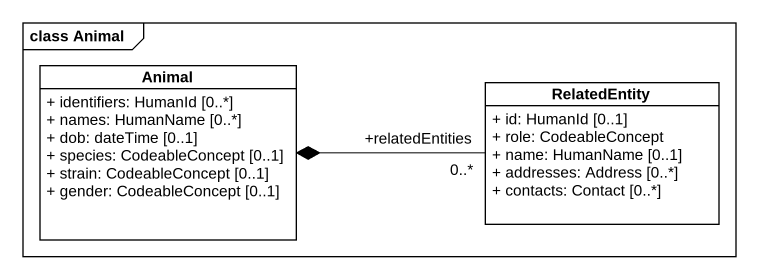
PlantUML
@startuml
mainframe class Animal
hide circle
hide empty members
skinparam classAttributeIconSize 0
class Animal {
  + identifiers: HumanId [0..*]
  + names: HumanName [0..*]
  + dob: dateTime [0..1]
  + species: CodeableConcept [0..1]
  + strain: CodeableConcept [0..1]
  + gender: CodeableConcept [0..1]
}
class RelatedEntity {
  + id: HumanId [0..1]
  + role: CodeableConcept
  + name: HumanName [0..1]
  + addresses: Address [0..*]
  + contacts: Contact [0..*]
}
RelatedEntity "+relatedEntities\n0..*" -left-* Animal
@enduml
